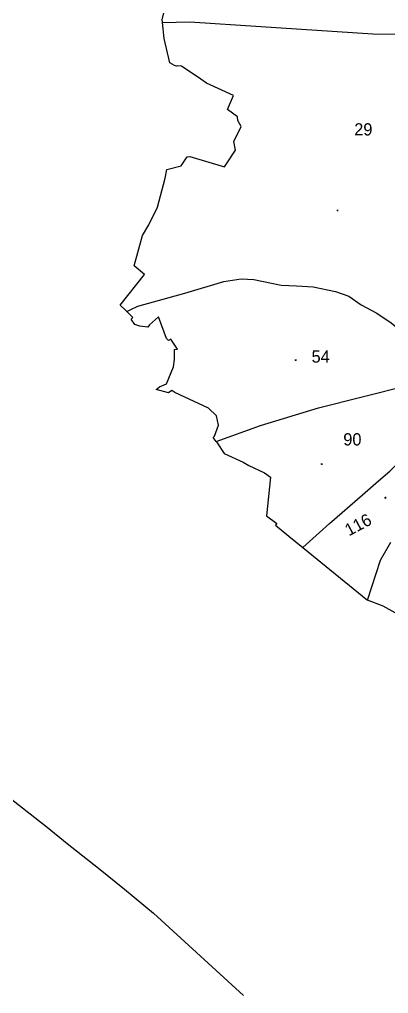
# Model space of a CAD drawing. Extents: x -2 to 556627, y -26 to 1844389.
# Drawn here: x 551828 to 552432, y 1839960 to 1841555 of the extents above; entities that cross this region are included whole.
import ezdxf

# ---------------------------------------------------------------- set-up
doc = ezdxf.new("R2010")
doc.units = 0
for name, color, linetype in [('Level 10', 7, 'Continuous'), ('Level 11', 7, 'Continuous'), ('Level 13', 7, 'Continuous')]:
    doc.layers.add(name, color=color, linetype=linetype)

msp = doc.modelspace()

# ---------------------------------------------------------------- linework, layer by layer
at = {"layer": 'Level 10'}
for p, q in [((552162.52, 1841126.33), (552190.72, 1841130.63)), ((552190.72, 1841130.63), (552211.72, 1841129.53)), ((552211.72, 1841129.53), (552256.45, 1841120.23)), ((552003.39, 1841077.22), (552010.37, 1841080.54)), ((552150.04, 1840863.96), (552222.29, 1840890.54)), ((552291.41, 1840690.7), (552335.14, 1840730.09)), ((552291.41, 1840690.7), (552397.3, 1840604.12))]:
    msp.add_line(p, q, dxfattribs=at)
for points in [[(552061.84, 1841550.09), (552061.28, 1841555.03), (552073.59, 1841603.44), (552085.87, 1841639.45), (552105.73, 1841655.62), (552105.72, 1841658.44), (552105.05, 1841664.55), (552128.33, 1841719.84), (552123.44, 1841731.57), (552110.73, 1841745.26), (552045.23, 1841798.08), (551979.1, 1841868.31)], [(552003.39, 1841077.22), (552001.22, 1841079.3), (551992.87, 1841087.2), (552032.59, 1841137.53), (552015.79, 1841151.91), (552029.45, 1841201.24), (552039.82, 1841218.74), (552053.99, 1841248.02), (552066.56, 1841295.1), (552068.98, 1841309.6), (552092.44, 1841315.77), (552102.23, 1841330.43), (552106.63, 1841330.79), (552163.47, 1841313.96), (552166.97, 1841319.09), (552181.24, 1841341.21), (552178.94, 1841355.64), (552190.99, 1841380), (552185.27, 1841389.7), (552184.53, 1841395.72), (552168.56, 1841408.06), (552178.22, 1841430.69), (552133.93, 1841450.7), (552124.46, 1841457.36), (552092.9, 1841478.55), (552087.3, 1841479.45), (552084.65, 1841478.72), (552081.66, 1841479.76), (552073.91, 1841484.36), (552064.79, 1841524.21), (552061.84, 1841550.09)], [(552061.84, 1841550.09), (552106.59, 1841551.18), (552223.14, 1841543.61)], [(552223.14, 1841543.61), (552406.28, 1841531.49), (552522.83, 1841529.98), (552589.43, 1841517.86)], [(552010.37, 1841080.54), (552021.51, 1841085.85), (552098.76, 1841107.32), (552162.52, 1841126.33)], [(552256.45, 1841120.23), (552281.4, 1841118.8), (552308.41, 1841117.6)], [(552308.41, 1841117.6), (552345.04, 1841109.63), (552367.01, 1841102.13), (552387.36, 1841087.93)], [(552387.36, 1841087.93), (552412.61, 1841074.27), (552436.4, 1841058.49), (552454.49, 1841043.52), (552466.48, 1841027.1)], [(552150.04, 1840863.96), (552144.82, 1840870.64), (552147.18, 1840873.12), (552153.47, 1840890.64), (552150.13, 1840905.97), (552137.33, 1840918.49), (552082.22, 1840944.64), (552077.54, 1840947.92), (552071.76, 1840943.66), (552051.51, 1840949.17), (552057.08, 1840953.48), (552068.76, 1840958.83), (552079.99, 1840986.51), (552081.89, 1840998.23), (552081.68, 1841014.55), (552086.76, 1841015.18), (552075.75, 1841031.75), (552071.9, 1841029.79), (552068.81, 1841032.92), (552055.44, 1841068.35), (552040.63, 1841055.06), (552037.98, 1841051.17), (552024.9, 1841053.26), (552016.97, 1841055.86), (552010.79, 1841064.67), (552013.59, 1841067.43), (552003.39, 1841077.22)], [(552222.29, 1840890.54), (552317.52, 1840919.12), (552462.6, 1840955.9)], [(552150.04, 1840863.96), (552151.42, 1840862.19), (552163.18, 1840844.69), (552194.26, 1840830.38), (552203.51, 1840824.94), (552228.76, 1840812.72), (552238.58, 1840805.82), (552231.96, 1840742.6), (552249.35, 1840729.99), (552246.67, 1840727.29), (552268.73, 1840709.25), (552291.41, 1840690.7)], [(552415.58, 1840799.79), (552433.82, 1840815.56), (552452.89, 1840834.64)], [(552335.14, 1840730.09), (552389.04, 1840776.56), (552415.58, 1840799.79)], [(552397.3, 1840604.12), (552418.92, 1840670.06), (552435.77, 1840699.14)], [(552541.57, 1840413.88), (552536.94, 1840427.27), (552550.73, 1840428.98), (552554.34, 1840437.97), (552552.38, 1840445.24), (552550.62, 1840452.57), (552535.2, 1840455.16), (552530, 1840472.76), (552534.99, 1840476.64), (552523.2, 1840485.38), (552522.95, 1840486.12), (552507.03, 1840486.59), (552505.22, 1840494.25), (552506.7, 1840498.99), (552505.65, 1840502.85), (552525.56, 1840514.02), (552531.78, 1840517.17), (552478.78, 1840601.87), (552452.72, 1840577.16), (552442.88, 1840583.76), (552422.98, 1840594.38), (552397.3, 1840604.12)], [(551800, 1840289.85), (551873.45, 1840232.8), (551906.1, 1840206), (551913.75, 1840200), (551957.49, 1840165.72), (552000, 1840130.8), (552047.39, 1840091.88), (552194.41, 1839957.15)]]:
    msp.add_lwpolyline(points, dxfattribs=at)
at = {"layer": 'Level 11'}
for p, q in [((552347.825, 1841242.34), (552347.2, 1841242.34)), ((552348.45, 1841242.965), (552347.825, 1841242.34)), ((552347.825, 1841242.34), (552348.45, 1841241.715)), ((552348.45, 1841243.59), (552348.45, 1841242.965)), ((552349.075, 1841242.34), (552348.45, 1841242.965)), ((552348.45, 1841241.715), (552349.075, 1841242.34)), ((552348.45, 1841241.715), (552348.45, 1841241.09)), ((552349.7, 1841242.34), (552349.075, 1841242.34)), ((552279.165, 1840997.3), (552278.54, 1840997.3)), ((552279.79, 1840997.925), (552279.165, 1840997.3)), ((552279.165, 1840997.3), (552279.79, 1840996.675)), ((552279.79, 1840998.55), (552279.79, 1840997.925)), ((552280.415, 1840997.3), (552279.79, 1840997.925)), ((552279.79, 1840996.675), (552280.415, 1840997.3)), ((552279.79, 1840996.675), (552279.79, 1840996.05)), ((552281.04, 1840997.3), (552280.415, 1840997.3)), ((552321.965, 1840827.12), (552321.34, 1840827.12)), ((552322.59, 1840827.745), (552321.965, 1840827.12)), ((552321.965, 1840827.12), (552322.59, 1840826.495)), ((552322.59, 1840828.37), (552322.59, 1840827.745)), ((552323.215, 1840827.12), (552322.59, 1840827.745)), ((552322.59, 1840826.495), (552323.215, 1840827.12)), ((552322.59, 1840826.495), (552322.59, 1840825.87)), ((552323.84, 1840827.12), (552323.215, 1840827.12)), ((552426.095, 1840772.04), (552425.47, 1840772.04)), ((552426.72, 1840772.665), (552426.095, 1840772.04)), ((552426.095, 1840772.04), (552426.72, 1840771.415)), ((552426.72, 1840773.29), (552426.72, 1840772.665)), ((552427.345, 1840772.04), (552426.72, 1840772.665)), ((552426.72, 1840771.415), (552427.345, 1840772.04)), ((552426.72, 1840771.415), (552426.72, 1840770.79)), ((552427.97, 1840772.04), (552427.345, 1840772.04))]:
    msp.add_line(p, q, dxfattribs=at)
for centre in [(552348.4497, 1841242.34), (552279.7897, 1840997.3), (552322.5898, 1840827.12), (552426.7198, 1840772.04)]:
    msp.add_circle(centre, 0.15, dxfattribs=at)

# ---------------------------------------------------------------- texts
at = {"layer": 'Level 13'}
for s, p in [('29', (552375.81, 1841365.29)), ('54', (552305.96, 1840993.24)), ('90', (552357.9, 1840857.69))]:
    msp.add_text(s, height=19.99998, dxfattribs=at).set_placement(p)
msp.add_text('116', height=19.99998, rotation=28.1641417, dxfattribs=at).set_placement((552367.09, 1840708.61))

doc.saveas('drawing.dxf')
